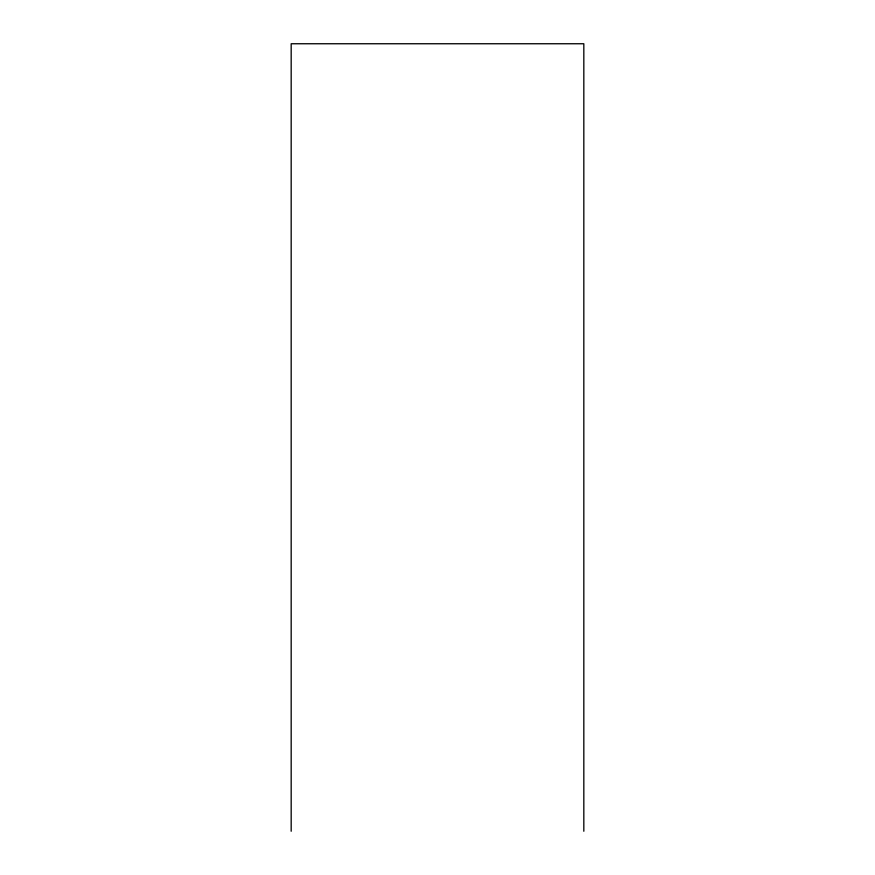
<?xml version="1.0" encoding="UTF-8"?>
<svg xmlns="http://www.w3.org/2000/svg" width="875" height="875" viewBox="0 0 875 875"><rect width="100%" height="100%" fill="white"/><g stroke="black" fill="none" stroke-linecap="round" stroke-linejoin="round"><path stroke-width="1.31" d="M583.822 831.25L583.822 43.75L291.178 43.75L291.178 831.25"/></g></svg>
